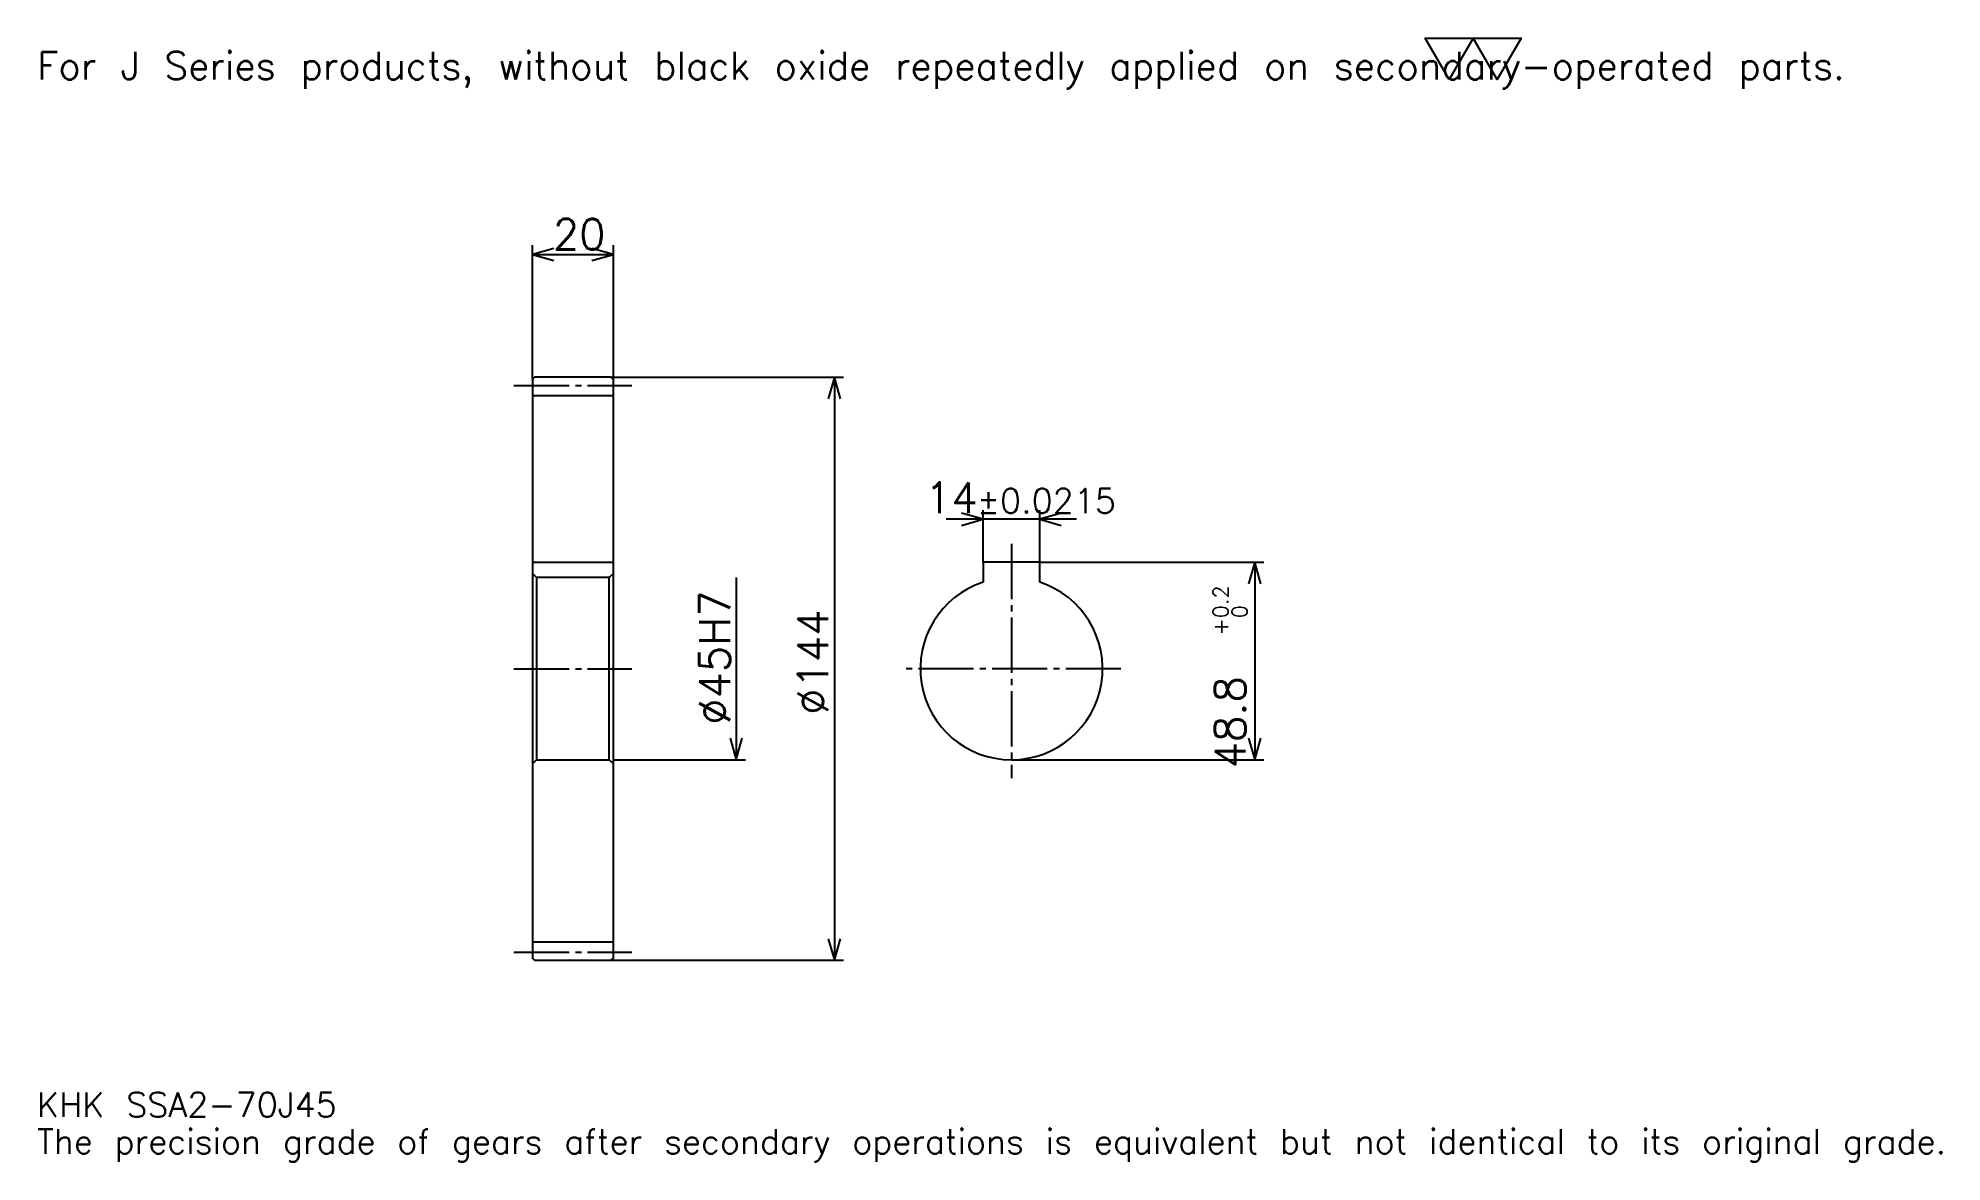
# Model space of a CAD drawing. Extents: x 15 to 486, y 6 to 283.
import ezdxf

# ---------------------------------------------------------------- set-up
doc = ezdxf.new("R2010")
doc.units = 0
doc.linetypes.add('DASHDOT', pattern=[18.195651, 13.646739, -1.516304, 1.516304, -1.516304])
doc.layers.get('0').update_dxf_attribs({"linetype": 'CONTINUOUS'})
doc.layers.add('DASHDOT', color=6, linetype='DASHDOT')
doc.styles.add('KANJI', font='TXT', dxfattribs={"bigfont": 'BIGFONT'})

msp = doc.modelspace()

# ---------------------------------------------------------------- linework, layer by layer
at = {"color": 5}
for p, q in [((137.494568, 199.394028), (137.494568, 231.994568)), ((157.494568, 199.394028), (157.494568, 231.994568)), ((137.494568, 229.720123), (157.494568, 229.720123)), ((137.494568, 198.894028), (137.494568, 199.394028)), ((156.994568, 199.394028), (157.494568, 199.394028)), ((157.494568, 199.394028), (214.355988, 199.394028)), ((157.494568, 198.894028), (157.494568, 199.394028)), ((212.081528, 199.394028), (212.081528, 55.394028)), ((248.809784, 153.694031), (248.809784, 166.582611)), ((262.809784, 153.694031), (262.809784, 166.582611)), ((271.907593, 164.308167), (239.71196, 164.308167)), ((262.809784, 153.694031), (318.154907, 153.694031)), ((315.880432, 153.694031), (315.880432, 104.894028)), ((187.820648, 149.894028), (187.820648, 104.894028)), ((157.494568, 104.894028), (190.095108, 104.894028)), ((255.809784, 104.894028), (318.154907, 104.894028)), ((156.994568, 55.394028), (157.494568, 55.394028)), ((157.494568, 55.394028), (214.355988, 55.394028))]:
    msp.add_line(p, q, dxfattribs=at)
at = {"color": 4}
for p, q in [((137.494568, 194.894028), (157.494568, 194.894028)), ((137.494568, 153.694031), (157.494568, 153.694031)), ((157.494568, 150.894028), (156.494568, 149.894028)), ((137.494568, 103.894028), (138.494568, 104.894028)), ((157.494568, 103.894028), (156.494568, 104.894028)), ((137.494568, 59.894028), (157.494568, 59.894028))]:
    msp.add_line(p, q, dxfattribs=at)
at = {"color": 7}
msp.add_lwpolyline([(363.913055, 272.934784), (357.999481, 283.184998), (381.653809, 283.184998), (375.740234, 272.934784), (369.82663, 283.184998), (363.913055, 272.934784)], dxfattribs=at)
at = {"color": 5}
for points in [[(142.801636, 231.23642), (137.494568, 229.720123), (142.801636, 228.203812)], [(152.1875, 228.203812), (157.494568, 229.720123), (152.1875, 231.23642)], [(213.597839, 194.08696), (212.081528, 199.394028), (210.565216, 194.08696)], [(243.502716, 162.791855), (248.809784, 164.308167), (243.502716, 165.824463)], [(268.116852, 165.824463), (262.809784, 164.308167), (268.116852, 162.791855)], [(317.396729, 148.386963), (315.880432, 153.694031), (314.364136, 148.386963)], [(186.304352, 110.201096), (187.820648, 104.894028), (189.33696, 110.201096)], [(314.364136, 110.201096), (315.880432, 104.894028), (317.396729, 110.201096)], [(210.565216, 60.701096), (212.081528, 55.394028), (213.597839, 60.701096)]]:
    msp.add_lwpolyline(points, dxfattribs=at)
at = {"color": 4}
for points in [[(137.494568, 103.894028), (137.494568, 55.894028), (137.994568, 55.394028), (156.994568, 55.394028), (157.494568, 55.894028), (157.494568, 198.894028), (156.994568, 199.394028), (137.994568, 199.394028), (137.494568, 198.894028), (137.494568, 103.894028)], [(137.494568, 150.894028), (138.494568, 149.894028), (138.494568, 104.894028), (156.494568, 104.894028), (156.494568, 149.894028), (138.494568, 149.894028)], [(262.809784, 148.777435), (262.809784, 153.694031), (248.809784, 153.694031), (248.809784, 148.777435)]]:
    msp.add_lwpolyline(points, dxfattribs=at)
msp.add_arc((255.809784, 127.394028), 22.5, 108.12620381, 71.87379619, dxfattribs=at)
at = {"layer": 'DASHDOT', "color": 7}
for p, q in [((132.945648, 197.394028), (162.043488, 197.394028)), ((255.809784, 158.242935), (255.809784, 100.345116)), ((132.945648, 127.394028), (162.043488, 127.394028)), ((282.858704, 127.394028), (228.760864, 127.394028)), ((132.945648, 57.394028), (162.043488, 57.394028))]:
    msp.add_line(p, q, dxfattribs=at)

# ---------------------------------------------------------------- texts
at = {"color": 7, "style": 'KANJI'}
for s, height, p in [('For J Series products, without black oxide repeatedly applied on secondary-operated parts.', 6.82337, (15.163043, 272.934784)), ('20', 7.581522, (142.566574, 230.933167)), ('14', 7.581522, (234.473877, 165.824463)), ('%%p0.0215', 6.065217, (247.285721, 165.824463)), ('KHK SSA2-70J45', 6.065217, (15.163043, 16.679348)), ('The precision grade of gears after secondary operations is equivalent but not identical to its original grade.', 6.065217, (15.163043, 7.581522))]:
    msp.add_text(s, height=height, dxfattribs=at).set_placement(p)
for s, height, p in [('0.2', 3.790761, (309.360321, 139.857864)), ('%%c45H7', 7.581522, (186.304352, 113.557755)), ('%%c144', 7.581522, (210.565216, 116.021744)), ('0', 3.790761, (314.060852, 139.857864)), ('+', 3.790761, (309.360321, 135.612213)), ('48.8', 7.581522, (313.605957, 102.796387))]:
    msp.add_text(s, height=height, rotation=90, dxfattribs=at).set_placement(p)

doc.saveas('drawing.dxf')
